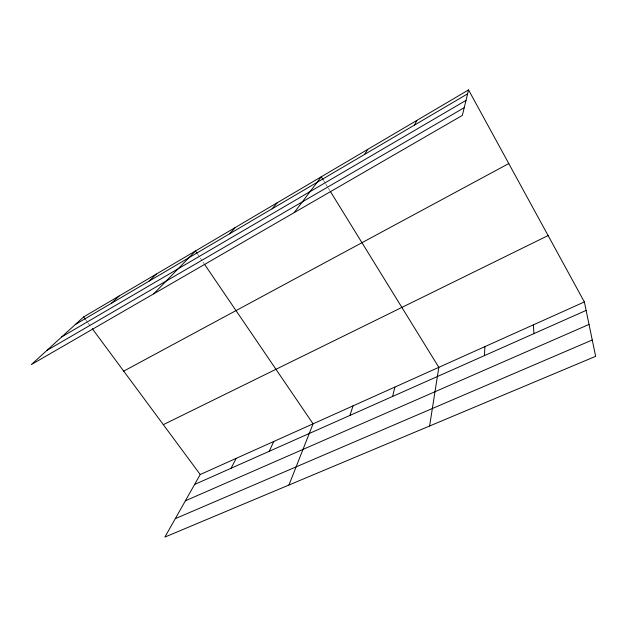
<?xml version="1.0" encoding="UTF-8"?>
<svg xmlns="http://www.w3.org/2000/svg" width="627" height="627" viewBox="0 0 627 627"><rect width="100%" height="100%" fill="white"/><g stroke="black" fill="none" stroke-linecap="round" stroke-linejoin="round"><path stroke-width="0.47" stroke-dasharray="3.13 2.35" d="M85.923 320.083L87.662 322.427M88.242 323.211L90.554 326.338M197.623 254.154L199.786 257.329M200.326 258.12L202.482 261.294M203.023 262.086L204.104 263.677M323.822 180.835L325.327 183.272M325.828 184.087L327.835 187.348M328.336 188.155L329.841 190.6"/><path stroke-width="0.94" d="M484.428 355.619L484.914 346.629M429.605 426.007L438.822 367.336L330.343 191.415M468.557 89.92L462.342 115.407L31.35 364.577L83.61 316.956L468.557 89.92L584.364 301.948L595.65 356.332L164.885 537.08L200.225 474.521L584.364 301.948M392.596 396.452L394.908 387.063M349.937 415.411L353.04 405.865M288.953 485.024L313.069 423.828L204.637 264.469M269.257 451.283L273.74 441.494M414.596 125.008L416.775 120.462M231.081 468.259L236.16 458.376M364.506 154.461L367.759 149.367M294.181 212.624L321.314 176.767L323.32 180.02M272.142 208.775L277.228 202.764M229.474 233.863L235.337 227.476M153.74 293.82L195.467 250.988L197.09 253.363M149.179 281.076L156.366 274.046M111.363 303.311L119.122 296.015M75.342 324.488L467.601 93.846M61.752 336.871L466.01 100.383M46.821 350.477L464.223 107.687M123.707 371.129L508.779 163.561M163.326 424.659L548.1 235.556M194.597 484.475L586.12 310.404M185.38 500.801L589.027 324.425M175.294 518.647L592.264 339.999M83.61 316.956L85.343 319.3M92.294 328.689L200.225 474.521M533.373 324.857L533.945 333.603"/></g></svg>
